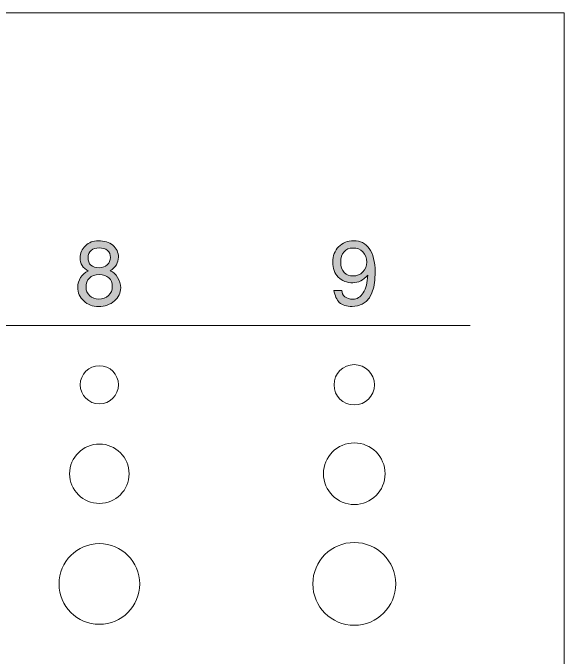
# Model space of a CAD drawing. Header units: inches. Extents: x 1.04 to 10.11, y -6.95 to -1.5.
# Drawn here: x 9.09 to 10.111, y -2.705 to -1.51 of the extents above; entities that cross this region are included whole.
import ezdxf

# ---------------------------------------------------------------- set-up
doc = ezdxf.new("R2010")
doc.units = ezdxf.units.IN
doc.header["$MEASUREMENT"] = 0
doc.layers.add('Layer 1', color=7, linetype='Continuous')

# ---------------------------------------------------------------- blocks, each defined once
blk = doc.blocks.new('block 117')
at = {"layer": 'Layer 1', "true_color": 0xed1f24}
h = blk.add_hatch(color=240, dxfattribs=at)
h.dxf.hatch_style = 2
edge = h.paths.add_edge_path()
edge.add_spline(control_points=[(9.2896, -2.0201), (9.2896, -2.0295), (9.2857, -2.0376), (9.2779, -2.0444), (9.2702, -2.0512), (9.2604, -2.0546), (9.2486, -2.0546), (9.2376, -2.0546), (9.2284, -2.0512), (9.2211, -2.0444), (9.2138, -2.0376), (9.2101, -2.0292), (9.2101, -2.0191), (9.2101, -2.0123), (9.2118, -2.0063), (9.2153, -2.001), (9.2187, -1.9957), (9.2235, -1.9917), (9.2296, -1.9889), (9.2194, -1.9832), (9.2143, -1.9751), (9.2143, -1.9646), (9.2143, -1.9557), (9.2175, -1.9481), (9.2241, -1.942), (9.2307, -1.9358), (9.2387, -1.9327), (9.2481, -1.9327), (9.2591, -1.9327), (9.2681, -1.9356), (9.275, -1.9412), (9.282, -1.9469), (9.2854, -1.9542), (9.2854, -1.9632), (9.2854, -1.9734), (9.2804, -1.9818), (9.2703, -1.9884), (9.2756, -1.9904), (9.2802, -1.9944), (9.2839, -2.0006), (9.2877, -2.0067), (9.2896, -2.0132), (9.2896, -2.0201)], knot_values=[0, 0, 0, 0, 1, 1, 1, 2, 2, 2, 3, 3, 3, 4, 4, 4, 5, 5, 5, 6, 6, 6, 7, 7, 7, 8, 8, 8, 9, 9, 9, 10, 10, 10, 11, 11, 11, 12, 12, 12, 13, 13, 13, 14, 14, 14, 14], degree=3, periodic=1)
edge = h.paths.add_edge_path()
edge.add_spline(control_points=[(9.2741, -2.0177), (9.2741, -2.0108), (9.272, -2.0054), (9.2677, -2.0015), (9.2634, -1.9975), (9.2574, -1.9956), (9.2496, -1.9956), (9.2418, -1.9956), (9.2359, -1.9977), (9.2317, -2.002), (9.2275, -2.0063), (9.2254, -2.0119), (9.2254, -2.0191), (9.2254, -2.0254), (9.2277, -2.0306), (9.2322, -2.0348), (9.2367, -2.039), (9.2424, -2.0411), (9.2493, -2.0411), (9.2563, -2.0411), (9.2622, -2.0388), (9.2669, -2.0343), (9.2717, -2.0298), (9.2741, -2.0243), (9.2741, -2.0177)], knot_values=[0, 0, 0, 0, 1, 1, 1, 2, 2, 2, 3, 3, 3, 4, 4, 4, 5, 5, 5, 6, 6, 6, 7, 7, 7, 8, 8, 8, 8], degree=3, periodic=1)
edge = h.paths.add_edge_path()
edge.add_spline(control_points=[(9.2706, -1.9637), (9.2706, -1.9583), (9.2687, -1.9539), (9.2649, -1.9507), (9.2611, -1.9475), (9.256, -1.9459), (9.2498, -1.9459), (9.2435, -1.9459), (9.2385, -1.9475), (9.2347, -1.9508), (9.231, -1.9541), (9.2291, -1.9584), (9.2291, -1.9639), (9.2291, -1.9764), (9.2361, -1.9827), (9.2499, -1.9827), (9.256, -1.9827), (9.2609, -1.981), (9.2648, -1.9774), (9.2687, -1.9738), (9.2706, -1.9693), (9.2706, -1.9637)], knot_values=[0, 0, 0, 0, 1, 1, 1, 2, 2, 2, 3, 3, 3, 4, 4, 4, 5, 5, 5, 6, 6, 6, 7, 7, 7, 7], degree=3, periodic=1)
at = {"layer": 'Layer 1', "lineweight": 0}
for points, knots in [([(9.2896, -2.0201), (9.2896, -2.0295), (9.2857, -2.0376), (9.2779, -2.0444), (9.2702, -2.0512), (9.2604, -2.0546), (9.2486, -2.0546), (9.2376, -2.0546), (9.2284, -2.0512), (9.2211, -2.0444), (9.2138, -2.0376), (9.2101, -2.0292), (9.2101, -2.0191), (9.2101, -2.0123), (9.2118, -2.0063), (9.2153, -2.001), (9.2187, -1.9957), (9.2235, -1.9917), (9.2296, -1.9889), (9.2194, -1.9832), (9.2143, -1.9751), (9.2143, -1.9646), (9.2143, -1.9557), (9.2175, -1.9481), (9.2241, -1.942), (9.2307, -1.9358), (9.2387, -1.9327), (9.2481, -1.9327), (9.2591, -1.9327), (9.2681, -1.9356), (9.275, -1.9412), (9.282, -1.9469), (9.2854, -1.9542), (9.2854, -1.9632), (9.2854, -1.9734), (9.2804, -1.9818), (9.2703, -1.9884), (9.2756, -1.9904), (9.2802, -1.9944), (9.2839, -2.0006), (9.2877, -2.0067), (9.2896, -2.0132), (9.2896, -2.0201)], [0, 0, 0, 0, 1, 1, 1, 2, 2, 2, 3, 3, 3, 4, 4, 4, 5, 5, 5, 6, 6, 6, 7, 7, 7, 8, 8, 8, 9, 9, 9, 10, 10, 10, 11, 11, 11, 12, 12, 12, 13, 13, 13, 14, 14, 14, 14]), ([(9.2706, -1.9637), (9.2706, -1.9583), (9.2687, -1.9539), (9.2649, -1.9507), (9.2611, -1.9475), (9.256, -1.9459), (9.2498, -1.9459), (9.2435, -1.9459), (9.2385, -1.9475), (9.2347, -1.9508), (9.231, -1.9541), (9.2291, -1.9584), (9.2291, -1.9639), (9.2291, -1.9764), (9.2361, -1.9827), (9.2499, -1.9827), (9.256, -1.9827), (9.2609, -1.981), (9.2648, -1.9774), (9.2687, -1.9738), (9.2706, -1.9693), (9.2706, -1.9637)], [0, 0, 0, 0, 1, 1, 1, 2, 2, 2, 3, 3, 3, 4, 4, 4, 5, 5, 5, 6, 6, 6, 7, 7, 7, 7]), ([(9.2741, -2.0177), (9.2741, -2.0108), (9.272, -2.0054), (9.2677, -2.0015), (9.2634, -1.9975), (9.2574, -1.9956), (9.2496, -1.9956), (9.2418, -1.9956), (9.2359, -1.9977), (9.2317, -2.002), (9.2275, -2.0063), (9.2254, -2.0119), (9.2254, -2.0191), (9.2254, -2.0254), (9.2277, -2.0306), (9.2322, -2.0348), (9.2367, -2.039), (9.2424, -2.0411), (9.2493, -2.0411), (9.2563, -2.0411), (9.2622, -2.0388), (9.2669, -2.0343), (9.2717, -2.0298), (9.2741, -2.0243), (9.2741, -2.0177)], [0, 0, 0, 0, 1, 1, 1, 2, 2, 2, 3, 3, 3, 4, 4, 4, 5, 5, 5, 6, 6, 6, 7, 7, 7, 8, 8, 8, 8])]:
    blk.add_open_spline(points, degree=3, knots=knots, dxfattribs=at)
blk = doc.blocks.new('block 116')
at = {"layer": 'Layer 1'}
blk.add_blockref('block 117', (0, 0), dxfattribs=at)
blk = doc.blocks.new('block 119')
at = {"layer": 'Layer 1', "true_color": 0xed1f24}
h = blk.add_hatch(color=240, dxfattribs=at)
h.dxf.hatch_style = 2
edge = h.paths.add_edge_path()
edge.add_spline(control_points=[(9.7611, -1.9906), (9.7611, -2.0332), (9.7469, -2.0546), (9.7187, -2.0546), (9.7082, -2.0546), (9.7002, -2.0521), (9.6947, -2.0471), (9.6898, -2.0424), (9.6865, -2.0349), (9.6847, -2.0247), (9.6847, -2.0247), (9.6994, -2.0247), (9.6994, -2.0247), (9.6993, -2.0297), (9.7012, -2.0337), (9.7052, -2.0367), (9.7092, -2.0397), (9.7141, -2.0412), (9.7197, -2.0412), (9.7277, -2.0412), (9.7342, -2.0373), (9.7392, -2.0293), (9.7442, -2.0214), (9.7469, -2.0104), (9.7474, -1.9964), (9.7391, -2.0059), (9.7299, -2.0107), (9.7199, -2.0107), (9.7087, -2.0107), (9.6996, -2.0072), (9.6928, -2.0002), (9.686, -1.9932), (9.6825, -1.9839), (9.6825, -1.9724), (9.6825, -1.9608), (9.6862, -1.9513), (9.6935, -1.9439), (9.7009, -1.9364), (9.7101, -1.9327), (9.7212, -1.9327), (9.7337, -1.9327), (9.7433, -1.9375), (9.7502, -1.9471), (9.7574, -1.9571), (9.7611, -1.9716), (9.7611, -1.9906)], knot_values=[0, 0, 0, 0, 1, 1, 1, 2, 2, 2, 3, 3, 3, 4, 4, 4, 5, 5, 5, 6, 6, 6, 7, 7, 7, 8, 8, 8, 9, 9, 9, 10, 10, 10, 11, 11, 11, 12, 12, 12, 13, 13, 13, 14, 14, 14, 15, 15, 15, 15], degree=3, periodic=1)
edge = h.paths.add_edge_path()
edge.add_spline(control_points=[(9.7454, -1.9724), (9.7454, -1.9646), (9.743, -1.9583), (9.7383, -1.9535), (9.7336, -1.9486), (9.7275, -1.9462), (9.7198, -1.9462), (9.7132, -1.9462), (9.7078, -1.9486), (9.7036, -1.9533), (9.6995, -1.958), (9.6974, -1.9644), (9.6974, -1.9724), (9.6974, -1.9806), (9.6996, -1.987), (9.704, -1.9916), (9.7081, -1.9959), (9.7135, -1.9981), (9.7201, -1.9981), (9.7276, -1.9981), (9.7336, -1.9955), (9.7383, -1.9905), (9.743, -1.9854), (9.7454, -1.9794), (9.7454, -1.9724)], knot_values=[0, 0, 0, 0, 1, 1, 1, 2, 2, 2, 3, 3, 3, 4, 4, 4, 5, 5, 5, 6, 6, 6, 7, 7, 7, 8, 8, 8, 8], degree=3, periodic=1)
at = {"layer": 'Layer 1', "lineweight": 0}
for points, knots in [([(9.7611, -1.9906), (9.7611, -2.0332), (9.7469, -2.0546), (9.7187, -2.0546), (9.7082, -2.0546), (9.7002, -2.0521), (9.6947, -2.0471), (9.6898, -2.0424), (9.6865, -2.0349), (9.6847, -2.0247), (9.6847, -2.0247), (9.6994, -2.0247), (9.6994, -2.0247), (9.6993, -2.0297), (9.7012, -2.0337), (9.7052, -2.0367), (9.7092, -2.0397), (9.7141, -2.0412), (9.7197, -2.0412), (9.7277, -2.0412), (9.7342, -2.0373), (9.7392, -2.0293), (9.7442, -2.0214), (9.7469, -2.0104), (9.7474, -1.9964), (9.7391, -2.0059), (9.7299, -2.0107), (9.7199, -2.0107), (9.7087, -2.0107), (9.6996, -2.0072), (9.6928, -2.0002), (9.686, -1.9932), (9.6825, -1.9839), (9.6825, -1.9724), (9.6825, -1.9608), (9.6862, -1.9513), (9.6935, -1.9439), (9.7009, -1.9364), (9.7101, -1.9327), (9.7212, -1.9327), (9.7337, -1.9327), (9.7433, -1.9375), (9.7502, -1.9471), (9.7574, -1.9571), (9.7611, -1.9716), (9.7611, -1.9906)], [0, 0, 0, 0, 1, 1, 1, 2, 2, 2, 3, 3, 3, 4, 4, 4, 5, 5, 5, 6, 6, 6, 7, 7, 7, 8, 8, 8, 9, 9, 9, 10, 10, 10, 11, 11, 11, 12, 12, 12, 13, 13, 13, 14, 14, 14, 15, 15, 15, 15]), ([(9.7454, -1.9724), (9.7454, -1.9646), (9.743, -1.9583), (9.7383, -1.9535), (9.7336, -1.9486), (9.7275, -1.9462), (9.7198, -1.9462), (9.7132, -1.9462), (9.7078, -1.9486), (9.7036, -1.9533), (9.6995, -1.958), (9.6974, -1.9644), (9.6974, -1.9724), (9.6974, -1.9806), (9.6996, -1.987), (9.704, -1.9916), (9.7081, -1.9959), (9.7135, -1.9981), (9.7201, -1.9981), (9.7276, -1.9981), (9.7336, -1.9955), (9.7383, -1.9905), (9.743, -1.9854), (9.7454, -1.9794), (9.7454, -1.9724)], [0, 0, 0, 0, 1, 1, 1, 2, 2, 2, 3, 3, 3, 4, 4, 4, 5, 5, 5, 6, 6, 6, 7, 7, 7, 8, 8, 8, 8])]:
    blk.add_open_spline(points, degree=3, knots=knots, dxfattribs=at)
blk = doc.blocks.new('block 118')
at = {"layer": 'Layer 1'}
blk.add_blockref('block 119', (0, 0), dxfattribs=at)
blk = doc.blocks.new('block 135')
at = {"layer": 'Layer 1', "lineweight": 0}
blk.add_open_spline([(9.7598, -2.1999), (9.7598, -2.1792), (9.743, -2.1625), (9.7224, -2.1625), (9.7017, -2.1625), (9.685, -2.1792), (9.685, -2.1999), (9.685, -2.2206), (9.7017, -2.2373), (9.7224, -2.2373), (9.743, -2.2373), (9.7598, -2.2206), (9.7598, -2.1999)], degree=3, knots=[0, 0, 0, 0, 1, 1, 1, 2, 2, 2, 3, 3, 3, 4, 4, 4, 4], dxfattribs=at)
blk = doc.blocks.new('block 136')
at = {"layer": 'Layer 1', "lineweight": 0}
blk.add_open_spline([(9.2855, -2.1999), (9.2855, -2.1803), (9.2697, -2.1645), (9.2501, -2.1645), (9.2305, -2.1645), (9.2147, -2.1803), (9.2147, -2.1999), (9.2147, -2.2195), (9.2305, -2.2353), (9.2501, -2.2353), (9.2697, -2.2353), (9.2855, -2.2195), (9.2855, -2.1999)], degree=3, knots=[0, 0, 0, 0, 1, 1, 1, 2, 2, 2, 3, 3, 3, 4, 4, 4, 4], dxfattribs=at)
blk = doc.blocks.new('block 147')
at = {"layer": 'Layer 1', "lineweight": 0}
blk.add_open_spline([(9.7795, -2.3648), (9.7795, -2.3333), (9.7539, -2.3077), (9.7224, -2.3077), (9.6909, -2.3077), (9.6653, -2.3333), (9.6653, -2.3648), (9.6653, -2.3963), (9.6909, -2.4219), (9.7224, -2.4219), (9.7539, -2.4219), (9.7795, -2.3963), (9.7795, -2.3648)], degree=3, knots=[0, 0, 0, 0, 1, 1, 1, 2, 2, 2, 3, 3, 3, 4, 4, 4, 4], dxfattribs=at)
blk = doc.blocks.new('block 148')
at = {"layer": 'Layer 1', "lineweight": 0}
blk.add_open_spline([(9.3052, -2.3648), (9.3052, -2.3344), (9.2805, -2.3097), (9.2501, -2.3097), (9.2197, -2.3097), (9.195, -2.3344), (9.195, -2.3648), (9.195, -2.3953), (9.2197, -2.4199), (9.2501, -2.4199), (9.2805, -2.4199), (9.3052, -2.3953), (9.3052, -2.3648)], degree=3, knots=[0, 0, 0, 0, 1, 1, 1, 2, 2, 2, 3, 3, 3, 4, 4, 4, 4], dxfattribs=at)
blk = doc.blocks.new('block 159')
at = {"layer": 'Layer 1', "lineweight": 0}
blk.add_open_spline([(9.7992, -2.5691), (9.7992, -2.5267), (9.7648, -2.4923), (9.7224, -2.4923), (9.68, -2.4923), (9.6456, -2.5267), (9.6456, -2.5691), (9.6456, -2.6115), (9.68, -2.6459), (9.7224, -2.6459), (9.7648, -2.6459), (9.7992, -2.6115), (9.7992, -2.5691)], degree=3, knots=[0, 0, 0, 0, 1, 1, 1, 2, 2, 2, 3, 3, 3, 4, 4, 4, 4], dxfattribs=at)
blk = doc.blocks.new('block 160')
at = {"layer": 'Layer 1', "lineweight": 0}
blk.add_open_spline([(9.3249, -2.5691), (9.3249, -2.5278), (9.2914, -2.4943), (9.2501, -2.4943), (9.2088, -2.4943), (9.1753, -2.5278), (9.1753, -2.5691), (9.1753, -2.6104), (9.2088, -2.6439), (9.2501, -2.6439), (9.2914, -2.6439), (9.3249, -2.6104), (9.3249, -2.5691)], degree=3, knots=[0, 0, 0, 0, 1, 1, 1, 2, 2, 2, 3, 3, 3, 4, 4, 4, 4], dxfattribs=at)
blk = doc.blocks.new('block 99')
at = {"layer": 'Layer 1', "lineweight": 0}
blk.add_lwpolyline([(10.1113, -1.5102), (4.639, -1.5102), (4.639, -6.9491), (10.1113, -6.9491), (10.1113, -1.5102)], dxfattribs=at)
at = {"layer": 'Layer 1', "color": 7, "lineweight": 5, "true_color": 0xffffff}
blk.add_lwpolyline([(5.288, -2.0899), (9.937, -2.0899)], dxfattribs=at)
at = {"layer": 'Layer 1'}
for name in ['block 116', 'block 118', 'block 136', 'block 135', 'block 148', 'block 147', 'block 160', 'block 159']:
    blk.add_blockref(name, (0, 0), dxfattribs=at)

msp = doc.modelspace()

# ---------------------------------------------------------------- block references
at = {"layer": 'Layer 1'}
msp.add_blockref('block 99', (0, 0), dxfattribs=at)

doc.saveas('drawing.dxf')
